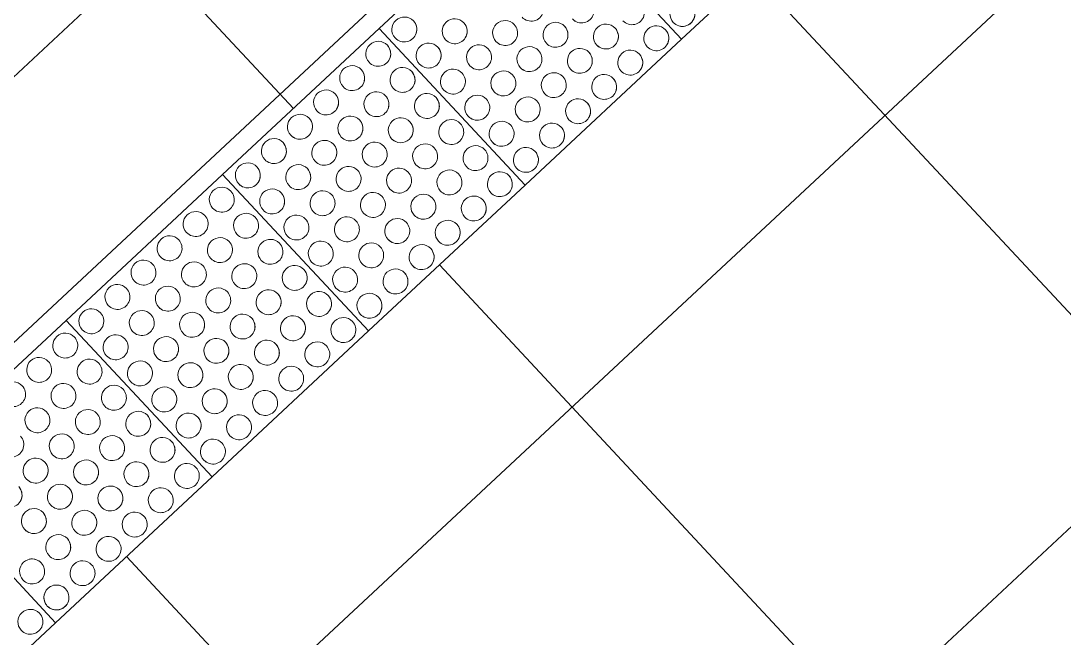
# Model space of a CAD drawing. Header units: millimetres. Extents: x -71377 to 516042, y -145869 to 441446.
# Drawn here: x 281602 to 283065, y 175094 to 175959 of the extents above; entities that cross this region are included whole.
import ezdxf

# ---------------------------------------------------------------- set-up
doc = ezdxf.new("R2010")
doc.units = ezdxf.units.MM
doc.header["$LTSCALE"] = 1000
for name, color, linetype, lineweight in [('A-hat', 251, 'Continuous', 5), ('A-strs', 7, 'Continuous', 5), ('AA_점형블럭', 8, 'Continuous', 5)]:
    doc.layers.add(name, color=color, linetype=linetype, lineweight=lineweight)

# ---------------------------------------------------------------- blocks, each defined once
blk = doc.blocks.new('점자블럭_원형_개수_ - 점자블럭_원형_개수_-V142-지반층 배치도')
at = {"layer": 'AA_점형블럭'}
for p, q in [((1200, 0), (1200, 300)), ((1500, 300), (1200, 300)), ((1200, 300), (1200, 0)), ((1500, 0), (1500, 300)), ((1800, 300), (1500, 300)), ((1500, 300), (1500, 0)), ((1800, 0), (1800, 300)), ((2100, 300), (1800, 300)), ((1800, 300), (1800, 0)), ((2100, 0), (2100, 300)), ((2400, 300), (2100, 300)), ((2100, 300), (2100, 0)), ((2400, 0), (2400, 300)), ((2400, 300), (2400, 0)), ((900, 0), (1200, 0)), ((1500, 0), (1800, 0)), ((1800, 0), (2100, 0)), ((2100, 0), (2400, 0)), ((2400, 0), (2700, 0)), ((1200, 0), (1500, 0))]:
    blk.add_line(p, q, dxfattribs=at)
for centre, start, end in [((1375, 275), 0, 180), ((1375, 275), 360, 180), ((1375, 275), 360, 180), ((1375, 275), 360, 180), ((1425, 275), 0, 180), ((1425, 275), 0, 180), ((1425, 275), 0, 180), ((1425, 275), 0, 180), ((1475, 275), 0, 180), ((1475, 275), 360, 180), ((1475, 275), 360, 180), ((1475, 275), 360, 180), ((1525, 275), 0, 180), ((1525, 275), 360, 180), ((1525, 275), 360, 180), ((1525, 275), 0, 180), ((1575, 275), 360, 180), ((1575, 275), 0, 180), ((1575, 275), 0, 180), ((1575, 275), 0, 180), ((1625, 275), 0, 180), ((1625, 275), 0, 180), ((1625, 275), 360, 180), ((1625, 275), 0, 180), ((1675, 275), 360, 180), ((1675, 275), 0, 180), ((1675, 275), 360, 180), ((1675, 275), 0, 180), ((1725, 275), 0, 180), ((1725, 275), 0, 180), ((1725, 275), 0, 180), ((1725, 275), 0, 180), ((1775, 275), 360, 180), ((1775, 275), 360, 180), ((1775, 275), 0, 180), ((1775, 275), 0, 180), ((1825, 275), 0, 180), ((1825, 275), 0, 180), ((1825, 275), 0, 180), ((1825, 275), 0, 180), ((1875, 275), 360, 180), ((1875, 275), 360, 180), ((1875, 275), 0, 180), ((1875, 275), 0, 180), ((1925, 275), 0, 180), ((1925, 275), 0, 180), ((1925, 275), 0, 180), ((1925, 275), 0, 180), ((1975, 275), 360, 180), ((1975, 275), 360, 180), ((1975, 275), 360, 180), ((1975, 275), 360, 180), ((2025, 275), 0, 180), ((2025, 275), 0, 180), ((2025, 275), 360, 180), ((2025, 275), 0, 180), ((2075, 275), 360, 180), ((2075, 275), 360, 180), ((2075, 275), 0, 180), ((2075, 275), 0, 180), ((2125, 275), 360, 180), ((2125, 275), 360, 180), ((2125, 275), 0, 180), ((2125, 275), 0, 180), ((1375, 275), 180, 360), ((1375, 275), 180, 360), ((1375, 275), 300, 360), ((1375, 275), 300, 360), ((1425, 275), 180, 360), ((1425, 275), 180, 210), ((1425, 275), 180, 360), ((1425, 275), 180, 210), ((1425, 275), 300, 0), ((1425, 275), 300, 360), ((1475, 275), 180, 360), ((1475, 275), 180, 210), ((1475, 275), 180, 360), ((1475, 275), 180, 210), ((1475, 275), 300, 360), ((1475, 275), 300, 360), ((1525, 275), 180, 360), ((1525, 275), 180, 210), ((1525, 275), 180, 0), ((1525, 275), 180, 210), ((1525, 275), 300, 360), ((1525, 275), 300, 0), ((1575, 275), 180, 360), ((1575, 275), 180, 210), ((1575, 275), 180, 360), ((1575, 275), 180, 210), ((1575, 275), 300, 0), ((1575, 275), 300, 360), ((1625, 275), 180, 360), ((1625, 275), 180, 210), ((1625, 275), 180, 360), ((1625, 275), 180, 210), ((1625, 275), 300, 360), ((1625, 275), 300, 0), ((1675, 275), 180, 0), ((1675, 275), 180, 210), ((1675, 275), 180, 360), ((1675, 275), 180, 210), ((1675, 275), 300, 0), ((1675, 275), 300, 0), ((1725, 275), 180, 0), ((1725, 275), 180, 210), ((1725, 275), 180, 360), ((1725, 275), 180, 210), ((1725, 275), 300, 0), ((1725, 275), 300, 360), ((1775, 275), 180, 360), ((1775, 275), 180, 210), ((1775, 275), 180, 360), ((1775, 275), 180, 210), ((1775, 275), 300, 360), ((1775, 275), 300, 0), ((1825, 275), 180, 360), ((1825, 275), 180, 210), ((1825, 275), 180, 0), ((1825, 275), 180, 210), ((1825, 275), 285, 360), ((1825, 275), 285, 0), ((1875, 275), 180, 360), ((1875, 275), 180, 210), ((1875, 275), 180, 360), ((1875, 275), 180, 210), ((1875, 275), 285, 360), ((1875, 275), 285, 360), ((1925, 275), 180, 0), ((1925, 275), 180, 210), ((1925, 275), 180, 360), ((1925, 275), 180, 210), ((1925, 275), 285, 0), ((1925, 275), 285, 360), ((1975, 275), 180, 360), ((1975, 275), 180, 210), ((1975, 275), 180, 360), ((1975, 275), 180, 210), ((1975, 275), 285, 360), ((1975, 275), 285, 360), ((2025, 275), 180, 360), ((2025, 275), 180, 210), ((2025, 275), 180, 0), ((2025, 275), 180, 210), ((2025, 275), 285, 0), ((2025, 275), 285, 0), ((2075, 275), 180, 0), ((2075, 275), 180, 210), ((2075, 275), 180, 0), ((2075, 275), 180, 210), ((2075, 275), 285, 0), ((2075, 275), 285, 0), ((2125, 275), 180, 360), ((2125, 275), 180, 210), ((2125, 275), 180, 360), ((2125, 275), 180, 210), ((2125, 275), 285, 360), ((2125, 275), 285, 360), ((1375, 225), 0, 180), ((1375, 225), 0, 180), ((1375, 225), 360, 180), ((1375, 225), 0, 180), ((1425, 225), 0, 180), ((1425, 225), 0, 180), ((1425, 225), 0, 180), ((1425, 225), 360, 180), ((1475, 225), 0, 180), ((1475, 225), 0, 180), ((1475, 225), 360, 180), ((1475, 225), 360, 180), ((1525, 225), 0, 180), ((1525, 225), 0, 180), ((1525, 225), 360, 180), ((1525, 225), 360, 180), ((1575, 225), 360, 180), ((1575, 225), 360, 180), ((1575, 225), 0, 180), ((1575, 225), 360, 180), ((1625, 225), 0, 180), ((1625, 225), 0, 180), ((1625, 225), 0, 180), ((1625, 225), 0, 180), ((1675, 225), 0, 180), ((1675, 225), 0, 180), ((1675, 225), 0, 180), ((1675, 225), 360, 180), ((1725, 225), 0, 180), ((1725, 225), 0, 180), ((1725, 225), 0, 180), ((1725, 225), 0, 180), ((1775, 225), 360, 180), ((1775, 225), 360, 180), ((1775, 225), 360, 180), ((1775, 225), 360, 180), ((1825, 225), 0, 180), ((1825, 225), 0, 180), ((1825, 225), 0, 180), ((1825, 225), 0, 180), ((1875, 225), 360, 180), ((1875, 225), 360, 180), ((1875, 225), 0, 180), ((1875, 225), 360, 180), ((1925, 225), 0, 180), ((1925, 225), 0, 180), ((1925, 225), 0, 180), ((1925, 225), 0, 180), ((1975, 225), 360, 180), ((1975, 225), 360, 180), ((1975, 225), 360, 180), ((1975, 225), 360, 180), ((2025, 225), 0, 180), ((2025, 225), 0, 180), ((2025, 225), 0, 180), ((2025, 225), 0, 180), ((2075, 225), 0, 180), ((2075, 225), 0, 180), ((2075, 225), 0, 180), ((2075, 225), 0, 180), ((2125, 225), 360, 180), ((2125, 225), 360, 180), ((2125, 225), 360, 180), ((2125, 225), 0, 180), ((2175, 225), 0, 180), ((2175, 225), 0, 180), ((2175, 225), 0, 180), ((2175, 225), 0, 180), ((1325, 225), 180, 0), ((1325, 225), 180, 360), ((1325, 225), 300, 0), ((1325, 225), 300, 360), ((1375, 225), 180, 360), ((1375, 225), 180, 210), ((1375, 225), 180, 360), ((1375, 225), 180, 210), ((1375, 225), 300, 360), ((1375, 225), 300, 0), ((1425, 225), 180, 360), ((1425, 225), 180, 210), ((1425, 225), 180, 360), ((1425, 225), 180, 210), ((1425, 225), 300, 360), ((1425, 225), 300, 360), ((1475, 225), 180, 360), ((1475, 225), 180, 210), ((1475, 225), 180, 360), ((1475, 225), 180, 210), ((1475, 225), 300, 360), ((1475, 225), 300, 360), ((1525, 225), 180, 360), ((1525, 225), 180, 210), ((1525, 225), 180, 360), ((1525, 225), 180, 210), ((1525, 225), 300, 0), ((1525, 225), 300, 0), ((1575, 225), 180, 360), ((1575, 225), 180, 210), ((1575, 225), 180, 360), ((1575, 225), 180, 210), ((1575, 225), 300, 0), ((1575, 225), 300, 360), ((1625, 225), 180, 360), ((1625, 225), 180, 210), ((1625, 225), 180, 360), ((1625, 225), 180, 210), ((1625, 225), 300, 360), ((1625, 225), 300, 360), ((1675, 225), 180, 360), ((1675, 225), 180, 210), ((1675, 225), 180, 0), ((1675, 225), 180, 210), ((1675, 225), 300, 0), ((1675, 225), 300, 0), ((1725, 225), 180, 360), ((1725, 225), 180, 210), ((1725, 225), 180, 0), ((1725, 225), 180, 210), ((1725, 225), 300, 360), ((1725, 225), 300, 0), ((1775, 225), 180, 0), ((1775, 225), 180, 210), ((1775, 225), 180, 360), ((1775, 225), 180, 210), ((1775, 225), 300, 0), ((1775, 225), 300, 0), ((1825, 225), 180, 0), ((1825, 225), 180, 210), ((1825, 225), 180, 0), ((1825, 225), 180, 210), ((1825, 225), 285, 0), ((1825, 225), 285, 0), ((1875, 225), 180, 360), ((1875, 225), 180, 210), ((1875, 225), 180, 360), ((1875, 225), 180, 210), ((1875, 225), 285, 360), ((1875, 225), 285, 0), ((1925, 225), 180, 360), ((1925, 225), 180, 210), ((1925, 225), 180, 0), ((1925, 225), 180, 210), ((1925, 225), 285, 360), ((1925, 225), 285, 0), ((1975, 225), 180, 360), ((1975, 225), 180, 210), ((1975, 225), 180, 360), ((1975, 225), 180, 210), ((1975, 225), 285, 360), ((1975, 225), 285, 360), ((2025, 225), 180, 360), ((2025, 225), 180, 210), ((2025, 225), 180, 0), ((2025, 225), 180, 210), ((2025, 225), 285, 360), ((2025, 225), 285, 0), ((2075, 225), 180, 0), ((2075, 225), 180, 210), ((2075, 225), 180, 360), ((2075, 225), 180, 210), ((2075, 225), 285, 0), ((2075, 225), 285, 0), ((2125, 225), 180, 360), ((2125, 225), 180, 210), ((2125, 225), 180, 360), ((2125, 225), 180, 210), ((2125, 225), 285, 0), ((2125, 225), 285, 360), ((2175, 225), 180, 0), ((2175, 225), 180, 210), ((2175, 225), 180, 0), ((2175, 225), 180, 210), ((2175, 225), 285, 0), ((2175, 225), 285, 0), ((1325, 175), 0, 180), ((1325, 175), 0, 180), ((1325, 175), 0, 180), ((1325, 175), 0, 180), ((1375, 175), 0, 180), ((1375, 175), 0, 180), ((1375, 175), 0, 180), ((1375, 175), 0, 180), ((1425, 175), 0, 180), ((1425, 175), 360, 180), ((1425, 175), 360, 180), ((1425, 175), 360, 180), ((1475, 175), 0, 180), ((1475, 175), 0, 180), ((1475, 175), 0, 180), ((1475, 175), 0, 180), ((1525, 175), 360, 180), ((1525, 175), 0, 180), ((1525, 175), 0, 180), ((1525, 175), 360, 180), ((1575, 175), 0, 180), ((1575, 175), 360, 180), ((1575, 175), 0, 180), ((1575, 175), 0, 180), ((1625, 175), 0, 180), ((1625, 175), 0, 180), ((1625, 175), 0, 180), ((1625, 175), 0, 180), ((1675, 175), 0, 180), ((1675, 175), 0, 180), ((1675, 175), 360, 180), ((1675, 175), 0, 180), ((1725, 175), 0, 180), ((1725, 175), 0, 180), ((1725, 175), 360, 180), ((1725, 175), 0, 180), ((1775, 175), 0, 180), ((1775, 175), 360, 180), ((1775, 175), 0, 180), ((1775, 175), 360, 180), ((1825, 175), 0, 180), ((1825, 175), 0, 180), ((1825, 175), 0, 180), ((1825, 175), 360, 180), ((1875, 175), 0, 180), ((1875, 175), 0, 180), ((1875, 175), 360, 180), ((1875, 175), 0, 180), ((1925, 175), 360, 180), ((1925, 175), 0, 180), ((1925, 175), 0, 180), ((1925, 175), 0, 180), ((1975, 175), 0, 180), ((1975, 175), 0, 180), ((1975, 175), 360, 180), ((1975, 175), 360, 180), ((2025, 175), 0, 180), ((2025, 175), 0, 180), ((2025, 175), 360, 180), ((2025, 175), 360, 180), ((2075, 175), 0, 180), ((2075, 175), 360, 180), ((2075, 175), 0, 180), ((2075, 175), 0, 180), ((2125, 175), 360, 180), ((2125, 175), 0, 180), ((2125, 175), 0, 180), ((2125, 175), 0, 180), ((2175, 175), 0, 180), ((2175, 175), 360, 180), ((2175, 175), 0, 180), ((2175, 175), 0, 180), ((2225, 175), 360, 180), ((2225, 175), 360, 180), ((2225, 175), 360, 180), ((2225, 175), 360, 180), ((1275, 175), 180, 360), ((1275, 175), 180, 360), ((1275, 175), 285, 360), ((1275, 175), 285, 360), ((1325, 175), 180, 0), ((1325, 175), 180, 210), ((1325, 175), 180, 360), ((1325, 175), 180, 210), ((1325, 175), 285, 0), ((1325, 175), 285, 0), ((1375, 175), 180, 360), ((1375, 175), 180, 210), ((1375, 175), 180, 360), ((1375, 175), 180, 210), ((1375, 175), 300, 360), ((1375, 175), 300, 0), ((1425, 175), 180, 360), ((1425, 175), 180, 210), ((1425, 175), 180, 360), ((1425, 175), 180, 210), ((1425, 175), 300, 0), ((1425, 175), 300, 360), ((1475, 175), 180, 360), ((1475, 175), 180, 210), ((1475, 175), 180, 360), ((1475, 175), 180, 210), ((1475, 175), 300, 0), ((1475, 175), 300, 0), ((1525, 175), 180, 360), ((1525, 175), 180, 210), ((1525, 175), 180, 360), ((1525, 175), 180, 210), ((1525, 175), 300, 360), ((1525, 175), 300, 360), ((1575, 175), 180, 360), ((1575, 175), 180, 210), ((1575, 175), 180, 360), ((1575, 175), 180, 210), ((1575, 175), 285, 0), ((1575, 175), 285, 360), ((1625, 175), 180, 360), ((1625, 175), 180, 210), ((1625, 175), 180, 0), ((1625, 175), 180, 210), ((1625, 175), 285, 360), ((1625, 175), 285, 0), ((1675, 175), 180, 360), ((1675, 175), 180, 210), ((1675, 175), 180, 360), ((1675, 175), 180, 210), ((1675, 175), 300, 360), ((1675, 175), 300, 0), ((1725, 175), 180, 0), ((1725, 175), 180, 210), ((1725, 175), 180, 360), ((1725, 175), 180, 210), ((1725, 175), 300, 0), ((1725, 175), 300, 0), ((1775, 175), 180, 360), ((1775, 175), 180, 210), ((1775, 175), 180, 360), ((1775, 175), 180, 210), ((1775, 175), 300, 360), ((1775, 175), 300, 0), ((1825, 175), 180, 360), ((1825, 175), 180, 210), ((1825, 175), 180, 360), ((1825, 175), 180, 210), ((1825, 175), 300, 360), ((1825, 175), 300, 0), ((1875, 175), 180, 360), ((1875, 175), 180, 210), ((1875, 175), 180, 0), ((1875, 175), 180, 210), ((1875, 175), 300, 0), ((1875, 175), 300, 360), ((1925, 175), 180, 360), ((1925, 175), 180, 210), ((1925, 175), 180, 360), ((1925, 175), 180, 210), ((1925, 175), 300, 360), ((1925, 175), 300, 0), ((1975, 175), 180, 360), ((1975, 175), 180, 210), ((1975, 175), 180, 360), ((1975, 175), 180, 210), ((1975, 175), 300, 360), ((1975, 175), 300, 360), ((2025, 175), 180, 269.9916), ((2025, 175), 180, 210), ((2025, 175), 180, 269.9916), ((2025, 175), 180, 210), ((2025, 175), 270, 360), ((2025, 175), 270, 360), ((2025, 175), 285, 0), ((2025, 175), 285, 0), ((2075, 175), 180, 360), ((2075, 175), 180, 210), ((2075, 175), 180, 360), ((2075, 175), 180, 210), ((2075, 175), 285, 360), ((2075, 175), 285, 0), ((2125, 175), 180, 360), ((2125, 175), 180, 210), ((2125, 175), 180, 360), ((2125, 175), 180, 210), ((2125, 175), 300, 360), ((2125, 175), 300, 360), ((2175, 175), 180, 360), ((2175, 175), 180, 210), ((2175, 175), 180, 0), ((2175, 175), 180, 210), ((2175, 175), 300, 0), ((2175, 175), 300, 360), ((2225, 175), 180, 360), ((2225, 175), 180, 210), ((2225, 175), 180, 360), ((2225, 175), 180, 210), ((2225, 175), 300, 360), ((2225, 175), 300, 360), ((2275, 175), 180, 360), ((2275, 175), 180, 0), ((1275, 125), 360, 180), ((1275, 125), 360, 180), ((1275, 125), 360, 180), ((1275, 125), 0, 180), ((1325, 125), 0, 180), ((1325, 125), 0, 180), ((1325, 125), 0, 180), ((1325, 125), 0, 180), ((1375, 125), 0, 180), ((1375, 125), 0, 180), ((1375, 125), 0, 180), ((1375, 125), 360, 180), ((1425, 125), 0, 180), ((1425, 125), 0, 180), ((1425, 125), 0, 180), ((1425, 125), 0, 180), ((1475, 125), 0, 180), ((1475, 125), 0, 180), ((1475, 125), 360, 180), ((1475, 125), 360, 180), ((1525, 125), 360, 180), ((1525, 125), 0, 180), ((1525, 125), 360, 180), ((1525, 125), 360, 180), ((1575, 125), 0, 180), ((1575, 125), 0, 180), ((1575, 125), 0, 180), ((1575, 125), 0, 180), ((1625, 125), 0, 180), ((1625, 125), 0, 180), ((1625, 125), 0, 180), ((1625, 125), 0, 180), ((1675, 125), 0, 180), ((1675, 125), 0, 180), ((1675, 125), 0, 180), ((1675, 125), 360, 180), ((1725, 125), 360, 180), ((1725, 125), 0, 180), ((1725, 125), 360, 180), ((1725, 125), 360, 180), ((1775, 125), 360, 180), ((1775, 125), 360, 180), ((1775, 125), 0, 180), ((1775, 125), 360, 180), ((1825, 125), 360, 180), ((1825, 125), 360, 180), ((1825, 125), 0, 180), ((1825, 125), 0, 180), ((1875, 125), 0, 180), ((1875, 125), 0, 180), ((1875, 125), 0, 180), ((1875, 125), 0, 180), ((1925, 125), 0, 180), ((1925, 125), 0, 180), ((1925, 125), 0, 180), ((1925, 125), 0, 180), ((1975, 125), 0, 180), ((1975, 125), 0, 180), ((1975, 125), 0, 180), ((1975, 125), 0, 180), ((2025, 125), 360, 180), ((2025, 125), 360, 180), ((2025, 125), 0, 180), ((2025, 125), 0, 180), ((2075, 125), 0, 180), ((2075, 125), 0, 180), ((2075, 125), 0, 180), ((2075, 125), 0, 180), ((2125, 125), 0, 180), ((2125, 125), 0, 180), ((2125, 125), 0, 180), ((2125, 125), 0, 180), ((2175, 125), 360, 180), ((2175, 125), 360, 180), ((2175, 125), 360, 180), ((2175, 125), 360, 180), ((2225, 125), 360, 180), ((2225, 125), 360, 180), ((2225, 125), 360, 180), ((2225, 125), 0, 180), ((2275, 125), 0, 180), ((2275, 125), 0, 180), ((2275, 125), 360, 180), ((2275, 125), 360, 180), ((1275, 125), 180, 360), ((1275, 125), 180, 210), ((1275, 125), 180, 360), ((1275, 125), 180, 210), ((1275, 125), 285, 360), ((1275, 125), 285, 360), ((1325, 125), 180, 360), ((1325, 125), 180, 210), ((1325, 125), 180, 360), ((1325, 125), 180, 210), ((1325, 125), 285, 360), ((1325, 125), 285, 360), ((1375, 125), 180, 360), ((1375, 125), 180, 210), ((1375, 125), 180, 360), ((1375, 125), 180, 210), ((1375, 125), 285, 360), ((1375, 125), 285, 360), ((1425, 125), 180, 360), ((1425, 125), 180, 210), ((1425, 125), 180, 360), ((1425, 125), 180, 210), ((1425, 125), 285, 0), ((1425, 125), 285, 0), ((1475, 125), 180, 360), ((1475, 125), 180, 210), ((1475, 125), 180, 360), ((1475, 125), 180, 210), ((1475, 125), 285, 360), ((1475, 125), 285, 360), ((1525, 125), 180, 360), ((1525, 125), 180, 210), ((1525, 125), 180, 360), ((1525, 125), 180, 210), ((1525, 125), 285, 360), ((1525, 125), 285, 360), ((1575, 125), 180, 0), ((1575, 125), 180, 210), ((1575, 125), 180, 0), ((1575, 125), 180, 210), ((1575, 125), 285, 0), ((1575, 125), 285, 0), ((1625, 125), 180, 360), ((1625, 125), 180, 210), ((1625, 125), 180, 360), ((1625, 125), 180, 210), ((1625, 125), 285, 0), ((1625, 125), 285, 360), ((1675, 125), 180, 360), ((1675, 125), 180, 210), ((1675, 125), 180, 360), ((1675, 125), 180, 210), ((1675, 125), 285, 0), ((1675, 125), 285, 360), ((1725, 125), 180, 360), ((1725, 125), 180, 210), ((1725, 125), 180, 360), ((1725, 125), 180, 210), ((1725, 125), 285, 360), ((1725, 125), 285, 360), ((1775, 125), 180, 360), ((1775, 125), 180, 210), ((1775, 125), 180, 360), ((1775, 125), 180, 210), ((1775, 125), 285, 360), ((1775, 125), 285, 360), ((1825, 125), 180, 360), ((1825, 125), 180, 210), ((1825, 125), 180, 360), ((1825, 125), 180, 210), ((1825, 125), 300, 360), ((1825, 125), 300, 360), ((1875, 125), 180, 0), ((1875, 125), 180, 210), ((1875, 125), 180, 0), ((1875, 125), 180, 210), ((1875, 125), 300, 0), ((1875, 125), 300, 0), ((1925, 125), 180, 360), ((1925, 125), 180, 210), ((1925, 125), 180, 0), ((1925, 125), 180, 210), ((1925, 125), 300, 360), ((1925, 125), 300, 0), ((1975, 125), 180, 360), ((1975, 125), 180, 210), ((1975, 125), 180, 360), ((1975, 125), 180, 210), ((1975, 125), 300, 360), ((1975, 125), 300, 0), ((2025, 125), 180, 360), ((2025, 125), 180, 210), ((2025, 125), 180, 0), ((2025, 125), 180, 210), ((2025, 125), 300, 0), ((2025, 125), 300, 0), ((2075, 125), 180, 360), ((2075, 125), 180, 210), ((2075, 125), 180, 360), ((2075, 125), 180, 210), ((2075, 125), 300, 360), ((2075, 125), 300, 0), ((2125, 125), 180, 360), ((2125, 125), 180, 210), ((2125, 125), 180, 0), ((2125, 125), 180, 210), ((2125, 125), 300, 360), ((2125, 125), 300, 360), ((2175, 125), 180, 360), ((2175, 125), 180, 210), ((2175, 125), 180, 360), ((2175, 125), 180, 210), ((2175, 125), 300, 360), ((2175, 125), 300, 360), ((2225, 125), 180, 360), ((2225, 125), 180, 210), ((2225, 125), 180, 0), ((2225, 125), 180, 210), ((2225, 125), 300, 0), ((2225, 125), 300, 360), ((2275, 125), 180, 360), ((2275, 125), 180, 210), ((2275, 125), 180, 360), ((2275, 125), 180, 210), ((2275, 125), 285, 0), ((2275, 125), 285, 360), ((2325, 125), 180, 360), ((2325, 125), 180, 210), ((2325, 125), 180, 0), ((2325, 125), 180, 210), ((1225, 75), 0, 180), ((1225, 75), 90, 180), ((1225, 75), 0, 180), ((1225, 75), 90, 180), ((1225, 75), 0, 60), ((1225, 75), 0, 60), ((1275, 75), 360, 180), ((1275, 75), 360, 180), ((1275, 75), 360, 180), ((1275, 75), 360, 180), ((1325, 75), 0, 180), ((1325, 75), 0, 180), ((1325, 75), 360, 180), ((1325, 75), 360, 180), ((1375, 75), 0, 180), ((1375, 75), 0, 180), ((1375, 75), 0, 180), ((1375, 75), 0, 180), ((1425, 75), 360, 180), ((1425, 75), 0, 180), ((1425, 75), 0, 180), ((1425, 75), 0, 180), ((1475, 75), 360, 180), ((1475, 75), 360, 180), ((1475, 75), 0, 180), ((1475, 75), 0, 180), ((1525, 75), 0, 180), ((1525, 75), 0, 180), ((1525, 75), 0, 180), ((1525, 75), 0, 180), ((1575, 75), 0, 180), ((1575, 75), 0, 180), ((1575, 75), 0, 180), ((1575, 75), 0, 180), ((1625, 75), 0, 180), ((1625, 75), 0, 180), ((1625, 75), 0, 180), ((1625, 75), 0, 180), ((1675, 75), 360, 180), ((1675, 75), 0, 180), ((1675, 75), 0, 180), ((1675, 75), 0, 180), ((1725, 75), 0, 180), ((1725, 75), 360, 180), ((1725, 75), 360, 180), ((1725, 75), 360, 180), ((1775, 75), 0, 180), ((1775, 75), 0, 180), ((1775, 75), 0, 180), ((1775, 75), 0, 180), ((1825, 75), 360, 180), ((1825, 75), 360, 180), ((1825, 75), 360, 180), ((1825, 75), 360, 180), ((1875, 75), 360, 180), ((1875, 75), 0, 180), ((1875, 75), 0, 180), ((1875, 75), 0, 180), ((1925, 75), 0, 180), ((1925, 75), 0, 180), ((1925, 75), 360, 180), ((1925, 75), 360, 180), ((1975, 75), 360, 180), ((1975, 75), 0, 180), ((1975, 75), 0, 180), ((1975, 75), 0, 180), ((2025, 75), 0, 180), ((2025, 75), 0, 180), ((2025, 75), 0, 180), ((2025, 75), 0, 180), ((2075, 75), 360, 180), ((2075, 75), 360, 180), ((2075, 75), 0, 180), ((2075, 75), 0, 180), ((2125, 75), 0, 180), ((2125, 75), 0, 180), ((2125, 75), 360, 180), ((2125, 75), 0, 180), ((2175, 75), 360, 180), ((2175, 75), 360, 180), ((2175, 75), 0, 180), ((2175, 75), 0, 180), ((2225, 75), 0, 180), ((2225, 75), 0, 180), ((2225, 75), 360, 180), ((2225, 75), 360, 180), ((2275, 75), 0, 180), ((2275, 75), 0, 180), ((2275, 75), 360, 180), ((2275, 75), 360, 180), ((2325, 75), 0, 180), ((2325, 75), 0, 180), ((2325, 75), 360, 180), ((2325, 75), 360, 180), ((1225, 75), 180, 360), ((1225, 75), 180, 0), ((1225, 75), 180, 360), ((1225, 75), 180, 0), ((1275, 75), 180, 360), ((1275, 75), 180, 210), ((1275, 75), 180, 360), ((1275, 75), 180, 210), ((1275, 75), 285, 360), ((1275, 75), 285, 360), ((1325, 75), 180, 360), ((1325, 75), 180, 210), ((1325, 75), 180, 360), ((1325, 75), 180, 210), ((1325, 75), 285, 0), ((1325, 75), 285, 360), ((1375, 75), 180, 360), ((1375, 75), 180, 210), ((1375, 75), 180, 360), ((1375, 75), 180, 210), ((1375, 75), 285, 360), ((1375, 75), 285, 0), ((1425, 75), 180, 360), ((1425, 75), 180, 210), ((1425, 75), 180, 0), ((1425, 75), 180, 210), ((1425, 75), 285, 360), ((1425, 75), 285, 360), ((1475, 75), 180, 360), ((1475, 75), 180, 210), ((1475, 75), 180, 360), ((1475, 75), 180, 210), ((1475, 75), 285, 360), ((1475, 75), 285, 360), ((1525, 75), 180, 360), ((1525, 75), 180, 210), ((1525, 75), 180, 360), ((1525, 75), 180, 210), ((1525, 75), 285, 360), ((1525, 75), 285, 360), ((1575, 75), 180, 360), ((1575, 75), 180, 210), ((1575, 75), 180, 360), ((1575, 75), 180, 210), ((1575, 75), 285, 360), ((1575, 75), 285, 360), ((1625, 75), 180, 360), ((1625, 75), 180, 210), ((1625, 75), 180, 360), ((1625, 75), 180, 210), ((1625, 75), 285, 0), ((1625, 75), 285, 360), ((1675, 75), 180, 0), ((1675, 75), 180, 210), ((1675, 75), 180, 0), ((1675, 75), 180, 210), ((1675, 75), 285, 0), ((1675, 75), 285, 0), ((1725, 75), 180, 360), ((1725, 75), 180, 210), ((1725, 75), 180, 360), ((1725, 75), 180, 210), ((1725, 75), 285, 360), ((1725, 75), 285, 360), ((1775, 75), 180, 0), ((1775, 75), 180, 210), ((1775, 75), 180, 360), ((1775, 75), 180, 210), ((1775, 75), 285, 360), ((1775, 75), 285, 360), ((1825, 75), 180, 360), ((1825, 75), 180, 210), ((1825, 75), 180, 360), ((1825, 75), 180, 210), ((1825, 75), 300, 360), ((1825, 75), 300, 360), ((1875, 75), 180, 0), ((1875, 75), 180, 210), ((1875, 75), 180, 0), ((1875, 75), 180, 210), ((1875, 75), 300, 0), ((1875, 75), 300, 0), ((1925, 75), 180, 360), ((1925, 75), 180, 210), ((1925, 75), 180, 360), ((1925, 75), 180, 210), ((1925, 75), 300, 360), ((1925, 75), 300, 360), ((1975, 75), 180, 0), ((1975, 75), 180, 210), ((1975, 75), 180, 0), ((1975, 75), 180, 210), ((1975, 75), 300, 0), ((1975, 75), 300, 0), ((2025, 75), 180, 0), ((2025, 75), 180, 210), ((2025, 75), 180, 360), ((2025, 75), 180, 210), ((2025, 75), 300, 0), ((2025, 75), 300, 360), ((2075, 75), 180, 360), ((2075, 75), 180, 210), ((2075, 75), 180, 0), ((2075, 75), 180, 210), ((2075, 75), 300, 360), ((2075, 75), 300, 0), ((2125, 75), 180, 360), ((2125, 75), 180, 210), ((2125, 75), 180, 360), ((2125, 75), 180, 210), ((2125, 75), 300, 360), ((2125, 75), 300, 360), ((2175, 75), 180, 360), ((2175, 75), 180, 210), ((2175, 75), 180, 0), ((2175, 75), 180, 210), ((2175, 75), 300, 0), ((2175, 75), 300, 0), ((2225, 75), 180, 360), ((2225, 75), 180, 210), ((2225, 75), 180, 360), ((2225, 75), 180, 210), ((2225, 75), 300, 360), ((2225, 75), 300, 360), ((2275, 75), 180, 360), ((2275, 75), 180, 210), ((2275, 75), 180, 360), ((2275, 75), 180, 210), ((2275, 75), 285, 360), ((2275, 75), 285, 360), ((2325, 75), 180, 360), ((2325, 75), 180, 210), ((2325, 75), 180, 360), ((2325, 75), 180, 210), ((2325, 75), 285, 0), ((2325, 75), 285, 360), ((2375, 75), 180, 0), ((2375, 75), 180, 210), ((2375, 75), 180, 360), ((2375, 75), 180, 210), ((1175, 25), 0, 180), ((1175, 25), 0, 180), ((1175, 25), 0, 180), ((1175, 25), 0, 180), ((1225, 25), 0, 180), ((1225, 25), 75, 180), ((1225, 25), 0, 180), ((1225, 25), 75, 180), ((1225, 25), 0, 60), ((1225, 25), 0, 60), ((1275, 25), 360, 180), ((1275, 25), 0, 180), ((1275, 25), 360, 180), ((1275, 25), 0, 180), ((1325, 25), 0, 180), ((1325, 25), 0, 180), ((1325, 25), 0, 180), ((1325, 25), 0, 180), ((1375, 25), 360, 180), ((1375, 25), 360, 180), ((1375, 25), 360, 180), ((1375, 25), 360, 180), ((1425, 25), 0, 180), ((1425, 25), 0, 180), ((1425, 25), 0, 180), ((1425, 25), 0, 180), ((1475, 25), 0, 180), ((1475, 25), 0, 180), ((1475, 25), 0, 180), ((1475, 25), 0, 180), ((1525, 25), 0, 180), ((1525, 25), 0, 180), ((1525, 25), 0, 180), ((1525, 25), 0, 180), ((1575, 25), 360, 180), ((1575, 25), 360, 180), ((1575, 25), 360, 180), ((1575, 25), 0, 180), ((1625, 25), 0, 180), ((1625, 25), 0, 180), ((1625, 25), 0, 180), ((1625, 25), 0, 180), ((1675, 25), 0, 180), ((1675, 25), 360, 180), ((1675, 25), 0, 180), ((1675, 25), 360, 180), ((1725, 25), 0, 180), ((1725, 25), 0, 180), ((1725, 25), 0, 180), ((1725, 25), 0, 180), ((1775, 25), 360, 180), ((1775, 25), 0, 180), ((1775, 25), 0, 180), ((1775, 25), 0, 180), ((1825, 25), 0, 180), ((1825, 25), 0, 180), ((1825, 25), 0, 180), ((1825, 25), 0, 180), ((1875, 25), 0, 180), ((1875, 25), 0, 180), ((1875, 25), 0, 180), ((1875, 25), 0, 180), ((1925, 25), 360, 180), ((1925, 25), 360, 180), ((1925, 25), 360, 180), ((1925, 25), 360, 180), ((1975, 25), 0, 180), ((1975, 25), 0, 180), ((1975, 25), 0, 180), ((1975, 25), 360, 180), ((2025, 25), 360, 180), ((2025, 25), 360, 180), ((2025, 25), 0, 180), ((2025, 25), 360, 180), ((2075, 25), 0, 180), ((2075, 25), 0, 180), ((2075, 25), 0, 180), ((2075, 25), 0, 180), ((2125, 25), 0, 180), ((2125, 25), 0, 180), ((2125, 25), 0, 180), ((2125, 25), 0, 180), ((2175, 25), 360, 180), ((2175, 25), 360, 180), ((2175, 25), 360, 180), ((2175, 25), 360, 180), ((2225, 25), 0, 180), ((2225, 25), 0, 180), ((2225, 25), 0, 180), ((2225, 25), 0, 180), ((2275, 25), 0, 180), ((2275, 25), 360, 180), ((2275, 25), 360, 180), ((2275, 25), 360, 180), ((2325, 25), 0, 180), ((2325, 25), 0, 180), ((2325, 25), 360, 180), ((2325, 25), 360, 180), ((2375, 25), 360, 180), ((2375, 25), 360, 180), ((2375, 25), 0, 180), ((2375, 25), 360, 180), ((2425, 25), 0, 180), ((2425, 25), 0, 180), ((1175, 25), 180, 360), ((1175, 25), 180, 0), ((1175, 25), 180, 360), ((1175, 25), 180, 0), ((1225, 25), 180, 360), ((1225, 25), 180, 285), ((1225, 25), 180, 360), ((1225, 25), 180, 285), ((1225, 25), 300, 0), ((1225, 25), 300, 0), ((1275, 25), 180, 0), ((1275, 25), 180, 210), ((1275, 25), 180, 360), ((1275, 25), 180, 210), ((1275, 25), 300, 0), ((1275, 25), 300, 0), ((1325, 25), 180, 360), ((1325, 25), 180, 210), ((1325, 25), 180, 0), ((1325, 25), 180, 210), ((1325, 25), 300, 0), ((1325, 25), 300, 0), ((1375, 25), 180, 360), ((1375, 25), 180, 210), ((1375, 25), 180, 360), ((1375, 25), 180, 210), ((1375, 25), 300, 360), ((1375, 25), 300, 0), ((1425, 25), 180, 360), ((1425, 25), 180, 210), ((1425, 25), 180, 360), ((1425, 25), 180, 210), ((1425, 25), 300, 360), ((1425, 25), 300, 360), ((1475, 25), 180, 360), ((1475, 25), 180, 210), ((1475, 25), 180, 360), ((1475, 25), 180, 210), ((1475, 25), 300, 0), ((1475, 25), 300, 0), ((1525, 25), 180, 360), ((1525, 25), 180, 210), ((1525, 25), 180, 360), ((1525, 25), 180, 210), ((1525, 25), 300, 0), ((1525, 25), 300, 0), ((1575, 25), 180, 360), ((1575, 25), 180, 210), ((1575, 25), 180, 360), ((1575, 25), 180, 210), ((1575, 25), 300, 0), ((1575, 25), 300, 360), ((1625, 25), 180, 360), ((1625, 25), 180, 210), ((1625, 25), 180, 360), ((1625, 25), 180, 210), ((1625, 25), 300, 360), ((1625, 25), 300, 360), ((1675, 25), 180, 360), ((1675, 25), 180, 210), ((1675, 25), 180, 360), ((1675, 25), 180, 210), ((1675, 25), 300, 360), ((1675, 25), 300, 360), ((1725, 25), 180, 0), ((1725, 25), 180, 210), ((1725, 25), 180, 360), ((1725, 25), 180, 210), ((1725, 25), 300, 0), ((1725, 25), 300, 0), ((1775, 25), 180, 0), ((1775, 25), 180, 210), ((1775, 25), 180, 360), ((1775, 25), 180, 210), ((1775, 25), 300, 0), ((1775, 25), 300, 360), ((1825, 25), 180, 0), ((1825, 25), 180, 210), ((1825, 25), 180, 0), ((1825, 25), 180, 210), ((1825, 25), 285, 0), ((1825, 25), 285, 0), ((1875, 25), 180, 360), ((1875, 25), 180, 210), ((1875, 25), 180, 360), ((1875, 25), 180, 210), ((1875, 25), 285, 360), ((1875, 25), 285, 360), ((1925, 25), 180, 360), ((1925, 25), 180, 210), ((1925, 25), 180, 360), ((1925, 25), 180, 210), ((1925, 25), 285, 360), ((1925, 25), 285, 360), ((1975, 25), 180, 360), ((1975, 25), 180, 210), ((1975, 25), 180, 360), ((1975, 25), 180, 210), ((1975, 25), 285, 0), ((1975, 25), 285, 360), ((2025, 25), 180, 360), ((2025, 25), 180, 210), ((2025, 25), 180, 360), ((2025, 25), 180, 210), ((2025, 25), 285, 360), ((2025, 25), 285, 360), ((2075, 25), 180, 0), ((2075, 25), 180, 210), ((2075, 25), 180, 360), ((2075, 25), 180, 210), ((2075, 25), 285, 0), ((2075, 25), 285, 360), ((2125, 25), 180, 0), ((2125, 25), 180, 210), ((2125, 25), 180, 360), ((2125, 25), 180, 210), ((2125, 25), 285, 0), ((2125, 25), 285, 0), ((2175, 25), 180, 360), ((2175, 25), 180, 210), ((2175, 25), 180, 360), ((2175, 25), 180, 210), ((2175, 25), 285, 360), ((2175, 25), 285, 360), ((2225, 25), 180, 360), ((2225, 25), 180, 210), ((2225, 25), 180, 360), ((2225, 25), 180, 210), ((2225, 25), 285, 0), ((2225, 25), 285, 0), ((2275, 25), 180, 360), ((2275, 25), 180, 210), ((2275, 25), 180, 360), ((2275, 25), 180, 210), ((2275, 25), 285, 360), ((2275, 25), 285, 360), ((2325, 25), 180, 360), ((2325, 25), 180, 210), ((2325, 25), 180, 360), ((2325, 25), 180, 210), ((2325, 25), 285, 360), ((2325, 25), 285, 360), ((2375, 25), 180, 360), ((2375, 25), 180, 210), ((2375, 25), 180, 360), ((2375, 25), 180, 210), ((2375, 25), 285, 360), ((2375, 25), 285, 360), ((2425, 25), 180, 0), ((2425, 25), 180, 0), ((2425, 25), 210, 0), ((2425, 25), 210, 0)]:
    blk.add_arc(centre, 17.5, start, end, dxfattribs=at)

msp = doc.modelspace()

# ---------------------------------------------------------------- hatches: boundary and pattern name
at = {"layer": 'A-hat'}
h = msp.add_hatch(dxfattribs=at)
h.set_pattern_fill('FP_43', color=256, scale=1000, style=0, pattern_type=2)
h.set_pattern_definition([(223, (282872.77, 177522.6), (409.2, -438.81), []), (313, (282872.77, 177522.6), (438.81, 409.2), [])])
h.paths.add_polyline_path([(280452.7, 174434), (280392.6, 174498.5), (280392.6, 174434)])
h.paths.add_polyline_path([(281456.5, 173293.1), (282268.3, 174050.1), (282404.7, 173903.8), (283721.2, 175131.4), (283584.8, 175277.7), (284506.3, 176137), (283483.3, 177234.1), (283337, 177097.7), (283132.4, 177317.1), (283100.2, 177287.1), (283291.9, 177081.5), (283255.3, 177047.4), (283063.7, 177253), (280297.7, 174673.6), (280489.3, 174468.1), (280452.7, 174434), (280392.6, 174434), (281437.4, 173313.6)])
h.paths.add_polyline_path([(280773.4, 174296.9), (280568.8, 174516.3), (283201.7, 176971.5), (283406.3, 176752.1), (280810.8, 174331.7)])
h.paths.add_polyline_path([(280392.6, 174434), (280392.6, 174498.5), (280261.1, 174639.5), (280228.9, 174609.5), (280282.9, 174551.6)])

# ---------------------------------------------------------------- linework, layer by layer
at = {"layer": 'A-strs'}
msp.add_line((280297.7, 174673.6), (283063.7, 177253), dxfattribs=at)
msp.add_line((280297.7, 174673.6), (283063.7, 177253), dxfattribs=at)

# ---------------------------------------------------------------- block references
at = {"layer": 'AA_점형블럭', "rotation": 43.00000124847565}
msp.add_blockref('점자블럭_원형_개수_ - 점자블럭_원형_개수_-V142-지반층 배치도', (280773.4, 174296.9), dxfattribs=at)

doc.saveas('drawing.dxf')
